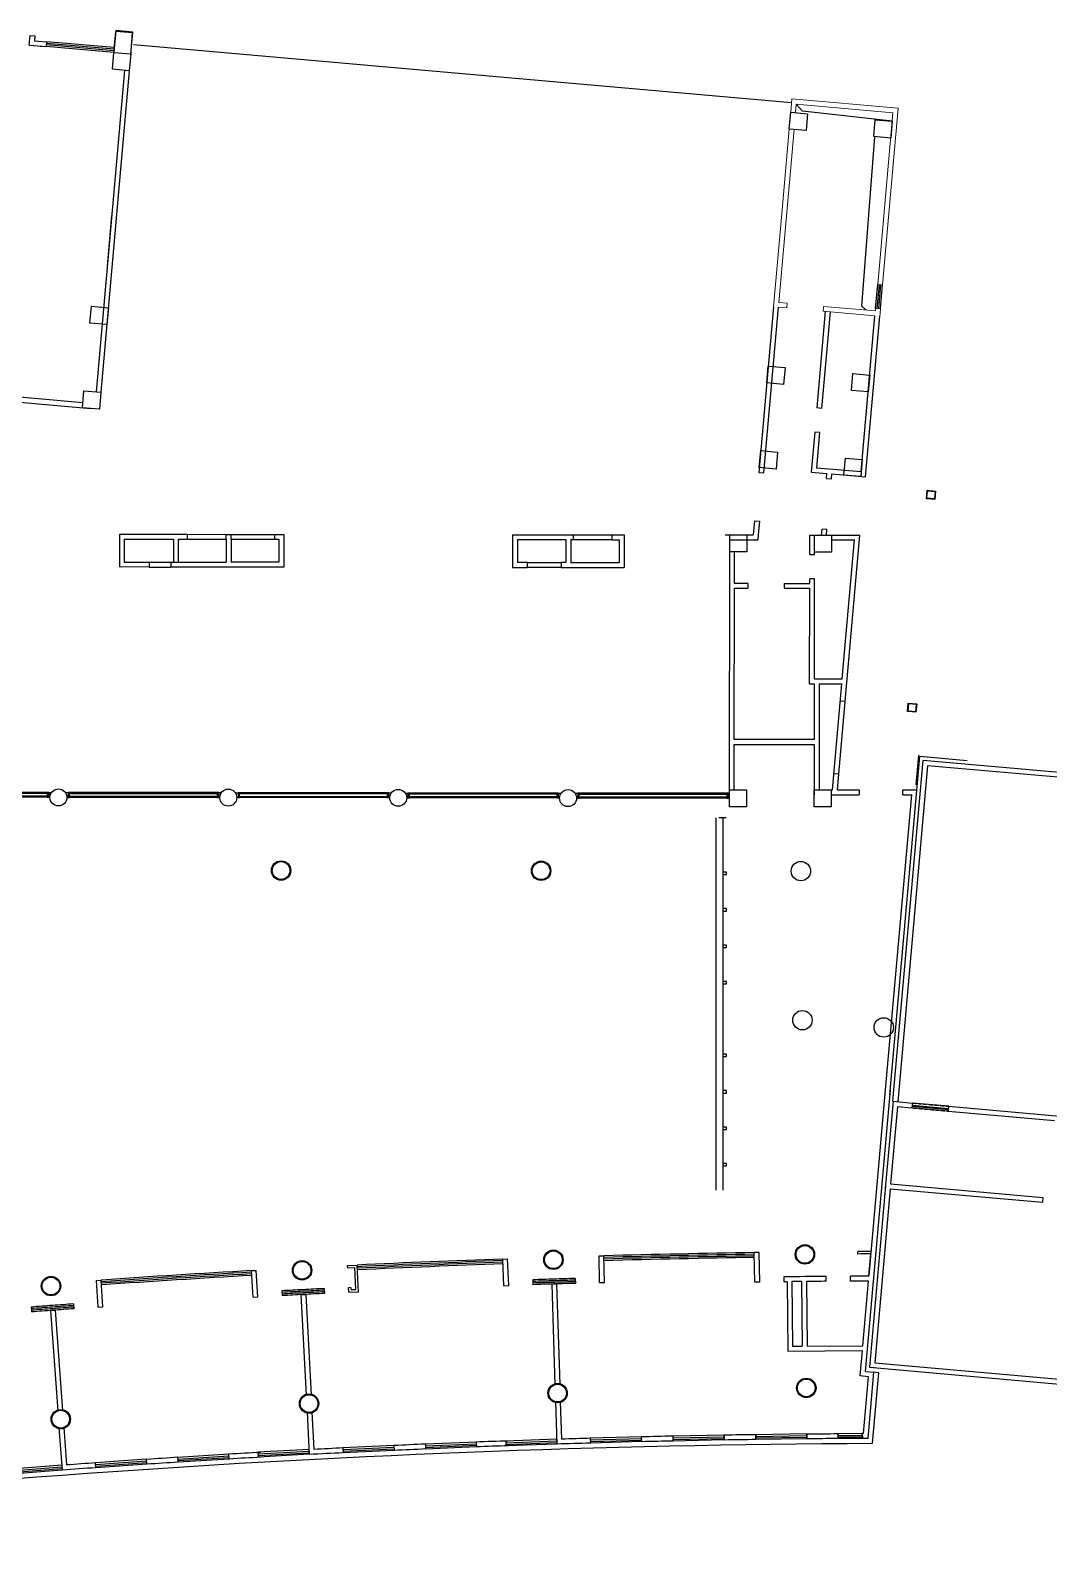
# Model space of a CAD drawing. Header units: millimetres. Extents: x -28081 to 142643, y -11740 to 128443.
# Drawn here: x 32659 to 74601, y -4922 to 58202 of the extents above; entities that cross this region are included whole.
import ezdxf

# ---------------------------------------------------------------- set-up
doc = ezdxf.new("R2010")
doc.units = ezdxf.units.MM
doc.header["$LTSCALE"] = 10
doc.linetypes.add('E1-RV-5F$0$DASH', pattern=[0.35, 0.25, -0.1])
for name, color, linetype in [('A—墙体', 7, 'Continuous'), ('A—门窗', 135, 'Continuous'), ('E1-RI-5F$0$A-GLAZ-CWMG', 3, 'Continuous'), ('E1-RI-5F$0$A-WALL', 7, 'Continuous')]:
    doc.layers.add(name, color=color, linetype=linetype)
doc.layers.add('E1-RV-5F$0$$2$A-WALL', color=7, linetype='Continuous', lineweight=5)
doc.layers.get('0').off()
doc.layers.get('E1-RI-5F$0$A-GLAZ-CWMG').off()

# ---------------------------------------------------------------- blocks, each defined once
blk = doc.blocks.new('E1-RI-5F$0$WAGEA')
at = {"layer": 'A—门窗'}
for p, q in [((11736213, -6180108), (11736153, -6180108)), ((11736153, -6180108), (11736153, -6180308)), ((11736153, -6180308), (11736213, -6180308)), ((11736213, -6180308), (11736213, -6180108)), ((11742293, -6180108), (11736213, -6180108)), ((11736213, -6180138), (11742293, -6180138)), ((11736213, -6180144), (11742293, -6180144)), ((11742293, -6180269), (11736213, -6180269)), ((11736213, -6180269), (11736213, -6180278)), ((11736213, -6180278), (11742293, -6180278)), ((11736213, -6180290), (11742293, -6180290)), ((11742293, -6180308), (11736213, -6180308)), ((11742293, -6180278), (11742293, -6180269))]:
    blk.add_line(p, q, dxfattribs=at)
at = {"layer": 'A—门窗', "extrusion": (0, 0, -1)}
for p, q in [((11742353, -6180108), (11742293, -6180108)), ((11742293, -6180108), (11742293, -6180308)), ((11742293, -6180308), (11742353, -6180308)), ((11742353, -6180308), (11742353, -6180108))]:
    blk.add_line(p, q, dxfattribs=at)
blk = doc.blocks.new('E1-RI-5F$0$gz3')
at = {"layer": 'A—墙体'}
blk.add_lwpolyline([(-175, 175), (175, 175), (175, -175), (-175, -175), (-175, 175)], dxfattribs=at)
blk.add_lwpolyline([(-155, 155), (155, 155), (155, -155), (-155, -155)], close=True, dxfattribs=at)
blk = doc.blocks.new('E1-RI-5F$0$$TCHSYS$WIN2D')
for p, q in [((-0.5, 0.5), (0.5, 0.5)), ((-0.5, 0.5), (-0.5, -0.5)), ((0.5, 0.5), (0.5, -0.5)), ((0.5, 0.167), (-0.5, 0.167)), ((0.5, -0.167), (-0.5, -0.167)), ((-0.5, -0.5), (0.5, -0.5))]:
    blk.add_line(p, q)
blk = doc.blocks.new('E-COLS-F5')
at = {"layer": 'A—墙体'}
for points in [[(11745003, -6149639), (11745701, -6149701), (11745639, -6150398), (11744942, -6150336)], [(11772895, -6152105), (11773592, -6152166), (11773530, -6152864), (11772833, -6152802)], [(11776381, -6152413), (11777078, -6152475), (11777017, -6153172), (11776319, -6153110)], [(11744079, -6160098), (11744776, -6160160), (11744714, -6160857), (11744017, -6160796)], [(11771970, -6162564), (11772667, -6162626), (11772605, -6163323), (11771908, -6163261)], [(11775456, -6162872), (11776154, -6162934), (11776092, -6163631), (11775395, -6163570)], [(11743770, -6163585), (11744468, -6163646), (11744406, -6164344), (11743709, -6164282)], [(11771662, -6166050), (11772359, -6166112), (11772297, -6166809), (11771600, -6166748)], [(11775148, -6166359), (11775845, -6166420), (11775784, -6167118), (11775086, -6167056)], [(11770383, -6169526), (11771083, -6169526), (11771082, -6170226), (11770382, -6170226)], [(11773882, -6169530), (11774582, -6169531), (11774582, -6170231), (11773882, -6170230)], [(11770370, -6180026), (11771070, -6180026), (11771070, -6180726), (11770370, -6180726)], [(11773870, -6180030), (11774570, -6180031), (11774569, -6180731), (11773869, -6180730)]]:
    blk.add_lwpolyline(points, close=True, dxfattribs=at)
for centre, radius in [((11742720, -6180343), 350), ((11749720, -6180351), 350), ((11756720, -6180359), 350), ((11763720, -6180368), 350), ((11751894, -6183354), 400), ((11751894, -6183354), 365), ((11762612, -6183366), 400), ((11762612, -6183366), 365), ((11773315, -6183379), 400), ((11773380, -6189523), 400), ((11776730, -6189820), 400), ((11763117, -6199394), 400), ((11763117, -6199394), 365), ((11773481, -6199176), 400), ((11773481, -6199176), 365), ((11752759, -6199829), 400), ((11752759, -6199829), 365), ((11742412, -6200480), 400), ((11742412, -6200480), 365), ((11773539, -6204676), 400), ((11773539, -6204676), 365), ((11753047, -6205321), 400), ((11753047, -6205321), 365), ((11763289, -6204891), 400), ((11763289, -6204891), 365), ((11742816, -6205965), 400), ((11742816, -6205965), 365)]:
    blk.add_circle(centre, radius, dxfattribs=at)

msp = doc.modelspace()

# ---------------------------------------------------------------- linework, layer by layer
at = {"layer": 'A—墙体'}
for p, q in [((36725, 56546), (35554, 43298)), ((36526, 56564), (35795, 48296)), ((35998, 50587), (35813, 48495)), ((35795, 48296), (35355, 43315)), ((63273, 46826), (62669, 39997)), ((63471, 46803), (62868, 39980)), ((65406, 46635), (65059, 42651)), ((65606, 46617), (65258, 42634)), ((66888, 40027), (67456, 46450)), ((67069, 39810), (67655, 46432)), ((28520, 43218), (35144, 42631)), ((34813, 42861), (28537, 43417)), ((34795, 42662), (34813, 42861)), ((65258, 42634), (65059, 42651)), ((64972, 41655), (64828, 40005)), ((65171, 41638), (64972, 41655)), ((65171, 41638), (65045, 40187)), ((62669, 39997), (62868, 39980)), ((64828, 40005), (65476, 39949)), ((65045, 40187), (66888, 40027)), ((65458, 39750), (65476, 39949)), ((65657, 39732), (65675, 39932)), ((65675, 39932), (67069, 39810)), ((65458, 39750), (65657, 39732)), ((62492, 38005), (62438, 37419)), ((62492, 38005), (62692, 37987)), ((62692, 37987), (62639, 37419)), ((36319, 37448), (36317, 36098)), ((36319, 37448), (39119, 37445)), ((36519, 37248), (36517, 36298)), ((36519, 37248), (38544, 37246)), ((38544, 37246), (38543, 36296)), ((38744, 37245), (38743, 36295)), ((38744, 37245), (39119, 37245)), ((39119, 37245), (39119, 37445)), ((39119, 37445), (40719, 37443)), ((39119, 37245), (40719, 37243)), ((40719, 37243), (40717, 36293)), ((40719, 37243), (40719, 37443)), ((40719, 37443), (40819, 37443)), ((40819, 37443), (40919, 37443)), ((40919, 37243), (40918, 36293)), ((40919, 37243), (40919, 37443)), ((40919, 37443), (42719, 37441)), ((40919, 37243), (42719, 37241)), ((42719, 37241), (42719, 37441)), ((42719, 37441), (43094, 37440)), ((43094, 37440), (43093, 36090)), ((52519, 37429), (52517, 36079)), ((52519, 37429), (55016, 37426)), ((55016, 37426), (55016, 37226)), ((55016, 37426), (56616, 37425)), ((56616, 37424), (56616, 37224)), ((56616, 37424), (57116, 37424)), ((57116, 37424), (57118, 36074)), ((61286, 37419), (62438, 37419)), ((62639, 37419), (62621, 37219)), ((62668, 37733), (62669, 37733)), ((64768, 36615), (64769, 37415)), ((64771, 37415), (66828, 37412)), ((65251, 37414), (65273, 37658)), ((65472, 37641), (65273, 37658)), ((65452, 37414), (65472, 37641)), ((66225, 30552), (66828, 37412)), ((42719, 37241), (42894, 37240)), ((42894, 37240), (42893, 36291)), ((52719, 37229), (52717, 36279)), ((52719, 37229), (54719, 37227)), ((54719, 37227), (54717, 36277)), ((54919, 37226), (54917, 36276)), ((54919, 37226), (55016, 37226)), ((55016, 37226), (56616, 37225)), ((56616, 37224), (56916, 37224)), ((56916, 37224), (56917, 36274)), ((61485, 37219), (62621, 37219)), ((64768, 36615), (64968, 36614)), ((64968, 36614), (64969, 37114)), ((65669, 37214), (66610, 37212)), ((66107, 31489), (66610, 37212)), ((37543, 36097), (36317, 36098)), ((36517, 36298), (40717, 36293)), ((37543, 36296), (37543, 36097)), ((37543, 36097), (38443, 36097)), ((38443, 36296), (38443, 36096)), ((43093, 36090), (38443, 36096)), ((38493, 36296), (40718, 36293)), ((42893, 36291), (40918, 36293)), ((52517, 36079), (53117, 36078)), ((53117, 36278), (52717, 36279)), ((53117, 36278), (54517, 36277)), ((53117, 36278), (53117, 36078)), ((54517, 36077), (53117, 36078)), ((54717, 36277), (54517, 36277)), ((54517, 36277), (54517, 36077)), ((54517, 36077), (57118, 36074)), ((56892, 36274), (54917, 36276)), ((56893, 36274), (54918, 36276)), ((62217, 35419), (62217, 35219)), ((63717, 35419), (64767, 35419)), ((63717, 35419), (63717, 35219)), ((64767, 35419), (64767, 35614)), ((64967, 35614), (64767, 35614)), ((64962, 31489), (64967, 35614)), ((63717, 35219), (64766, 35219)), ((64762, 31289), (64766, 35219)), ((64762, 31289), (64956, 31289)), ((64956, 31289), (64956, 28989)), ((64962, 31489), (66107, 31489)), ((65156, 31289), (66090, 31289)), ((65156, 31289), (65156, 26914)), ((65705, 26914), (66089, 31289)), ((65963, 27563), (66225, 30552)), ((66227, 30552), (66026, 30569)), ((64956, 28789), (64956, 26714)), ((68072, 14350), (69308, 28286)), ((68198, 14078), (69444, 28123)), ((69626, 27906), (68398, 14061)), ((71250, 28114), (69308, 28286)), ((75520, 27584), (69444, 28123)), ((75303, 27403), (69626, 27906)), ((65963, 27563), (65762, 27581)), ((65906, 26914), (65963, 27567)), ((33406, 26809), (33525, 26809)), ((33406, 26809), (33406, 26609)), ((33406, 26609), (33456, 26609)), ((34093, 26801), (34206, 26801)), ((34206, 26601), (34156, 26601)), ((34206, 26801), (34206, 26601)), ((40406, 26801), (40525, 26801)), ((40406, 26801), (40406, 26601)), ((40406, 26601), (40456, 26601)), ((41093, 26793), (41206, 26793)), ((41206, 26593), (41156, 26593)), ((41206, 26793), (41206, 26593)), ((47406, 26793), (47525, 26793)), ((47406, 26793), (47406, 26593)), ((47406, 26593), (47456, 26593)), ((48093, 26784), (48206, 26784)), ((48206, 26584), (48156, 26584)), ((48206, 26784), (48206, 26584)), ((54406, 26784), (54525, 26784)), ((54406, 26784), (54406, 26584)), ((54406, 26584), (54456, 26584)), ((55093, 26776), (55206, 26776)), ((55206, 26576), (55156, 26576)), ((55206, 26776), (55206, 26576)), ((61406, 26776), (61457, 26776)), ((61406, 26776), (61406, 26576)), ((61406, 26576), (61456, 26576)), ((65656, 26914), (65705, 26914)), ((65657, 26714), (66806, 26714)), ((65906, 26914), (66806, 26914)), ((66806, 26914), (66806, 26714)), ((67890, 14558), (68968, 26714)), ((68606, 26914), (69186, 26914)), ((68606, 26714), (68606, 26914)), ((68606, 26714), (68968, 26714)), ((67061, 2944), (68089, 14540)), ((67211, 6901), (67890, 14558)), ((68199, 14078), (67881, 10492)), ((68199, 14078), (67881, 10492)), ((68199, 14078), (68996, 14008)), ((68199, 14078), (68996, 14008)), ((68996, 14008), (68978, 13808)), ((68996, 14008), (68978, 13808)), ((68380, 13861), (68098, 10674)), ((68380, 13861), (68098, 10674)), ((68380, 13861), (68978, 13808)), ((68380, 13861), (68978, 13808)), ((70490, 13875), (70472, 13676)), ((70490, 13875), (70472, 13676)), ((70472, 13676), (74855, 13287)), ((70472, 13676), (74855, 13287)), ((70490, 13875), (76466, 13345)), ((70490, 13875), (76466, 13345)), ((67889, 10592), (67227, 3121)), ((68080, 10475), (67444, 3303)), ((68080, 10475), (74356, 9918)), ((68080, 10475), (74356, 9918)), ((68098, 10674), (74373, 10117)), ((68098, 10674), (74373, 10117)), ((74373, 10117), (74356, 9918)), ((74373, 10117), (74356, 9918)), ((52116, 7580), (52316, 7587)), ((52163, 6481), (52116, 7580)), ((52362, 6488), (52316, 7587)), ((56084, 7706), (56284, 7711)), ((56107, 6606), (56084, 7706)), ((56307, 6612), (56284, 7711)), ((62508, 6629), (62482, 7841)), ((62708, 6632), (62682, 7844)), ((66747, 7786), (66747, 7886)), ((67208, 6872), (67290, 7789)), ((67211, 6901), (67290, 7789)), ((41759, 7102), (41958, 7113)), ((41827, 6004), (41759, 7102)), ((42027, 6015), (41958, 7113)), ((45722, 7311), (46122, 7330)), ((45725, 7212), (45722, 7311)), ((45727, 7211), (46026, 7225)), ((46064, 6325), (46026, 7225)), ((46168, 6231), (46122, 7330)), ((35371, 6698), (35571, 6712)), ((35440, 5600), (35371, 6698)), ((35640, 5614), (35571, 6712)), ((45760, 6411), (45859, 6416)), ((45770, 6212), (45760, 6411)), ((45865, 6317), (45859, 6416)), ((45865, 6317), (46064, 6325)), ((52163, 6481), (52362, 6488)), ((54135, 6547), (54265, 2401)), ((54334, 6554), (54465, 2407)), ((56107, 6606), (56307, 6612)), ((63702, 6844), (63705, 6644)), ((63830, 6646), (63860, 3781)), ((64030, 6648), (64058, 3983)), ((64430, 6652), (64458, 3986)), ((64630, 6654), (64658, 3987)), ((65447, 6662), (65447, 6861)), ((66447, 6668), (66447, 6868)), ((66954, 4005), (67191, 6672)), ((41827, 6004), (42027, 6015)), ((43798, 6112), (44015, 1968)), ((43997, 6122), (44215, 1979)), ((45770, 6212), (46168, 6231)), ((33472, 5459), (33776, 1321)), ((33672, 5474), (33976, 1336)), ((35440, 5600), (35640, 5614)), ((63860, 3781), (66936, 3805)), ((64058, 3983), (64458, 3986)), ((64658, 3987), (66954, 4005)), ((66844, 2763), (66936, 3805)), ((67444, 3303), (96580, 719)), ((67193, 2731), (66844, 2763, 0)), ((66985, 387), (67193, 2731)), ((67061, 2944), (67410, 2912)), ((67168, 188), (67410, 2912)), ((67227, 3121), (96363, 538)), ((67227, 3121), (67426, 3104)), ((44052, 1267), (44143, -478)), ((44251, 1278), (44333, -268)), ((54287, 1699), (54342, -49)), ((54487, 1705), (54536, 158)), ((34027, 636), (34140, -908)), ((33828, 622), (33956, -1122)), ((51026, 35), (51036, -164)), ((52236, 76), (52243, -124)), ((55742, -6), (55735, 194)), ((57841, 50), (57835, 249)), ((59139, 78), (59134, 280)), ((61234, 321), (61237, 121)), ((62545, 341), (62548, 141)), ((64644, 369), (64646, 168)), ((65936, 180), (65934, 387)), ((66934, 387), (66936, 187)), ((38743, -795), (38730, -593)), ((42047, -586), (42036, -386)), ((45531, -207), (45541, -407)), ((47629, -107), (47639, -307)), ((48927, -50), (48938, -250)), ((35352, -1021), (35337, -821)), ((37447, -877), (37433, -678))]:
    msp.add_line(p, q, dxfattribs=at)
at = {"layer": 'A—墙体', "linetype": 'E1-RV-5F$0$DASH'}
for p, q in [((68996, 14008), (70490, 13875)), ((68996, 14008), (70490, 13875)), ((68978, 13808), (70472, 13676)), ((68978, 13808), (70472, 13676))]:
    msp.add_line(p, q, dxfattribs=at)
at = {"layer": 'A—墙体'}
for points in [[(61457, 26919), (61468, 36719)], [(62217, 35419), (61667, 35419), (61668, 36718)], [(64956, 28989), (61659, 28989), (61667, 35219), (62217, 35219)], [(61657, 26918), (61659, 28789), (64956, 28789)], [(54135, 6547), (54334, 6554)], [(43798, 6112), (43997, 6122)], [(33472, 5459), (33672, 5474)]]:
    msp.add_lwpolyline(points, dxfattribs=at)
for centre, radius, start, end in [((69776, -487205), 495100, 90.82091, 90.84405), ((69775, -487205), 495100, 90.28663, 90.35047), ((69775, -487205), 495000, 90.28772, 90.35054), ((69402, -483976), 490653, 90.78172, 90.80507), ((69402, -483976), 490853, 90.46166, 90.66528), ((69402, -483976), 490653, 90.6507, 90.6653), ((69402, -483976), 490653, 90.58063, 90.62734), ((69402, -483976), 490653, 90.46184, 90.55728), ((69402, -483976), 490853, 90.25604, 90.34493), ((69402, -483976), 490653, 90.25822, 90.34506), ((54170, -74592), 74694, 91.40737, 92.41271), ((69738, -486690), 487085, 91.64733, 91.78849), ((69738, -486690), 487085, 91.24738, 91.40031), ((63934, -246831), 246956, 91.11268, 91.41384), ((64055, -167154), 167499, 90.51652, 90.96488), ((64053, -167004), 167148, 90.51593, 90.96509), ((55686, 694965), 694654, 270.738902, 270.845314), ((69738, -486690), 486885, 90.59898, 90.59915), ((69738, -486690), 486885, 90.44738, 90.59898), ((68205, -255047), 255437, 90.27366, 90.28496), ((69268, -415108), 415301, 90.28973, 90.32173), ((69738, -486690), 487085, 93.64992, 93.80285), ((45932, -81780), 81476, 92.67114, 93.59322), ((45916, -81468), 80964, 92.66874, 93.59433), ((69738, -486690), 486885, 92.84854, 93.01329), ((69738, -486690), 487085, 92.8486, 92.98976), ((69738, -486690), 487085, 92.44865, 92.60158), ((69738, -486690), 486885, 92.44843, 92.60141), ((54162, -74306), 74208, 91.40466, 92.414), ((69738, -486690), 486885, 91.64727, 91.81202), ((69738, -486690), 486885, 94.04981, 94.21456), ((69738, -486690), 487085, 94.04987, 94.19103), ((45357, -116148), 115542, 93.28188, 93.92561)]:
    msp.add_arc(centre, radius, start, end, dxfattribs=at)
at = {"layer": 'A—门窗'}
for p, q in [((36090, 57305), (33301, 57545)), ((36096, 57371), (33307, 57612)), ((36102, 57438), (33313, 57678)), ((36107, 57504), (33318, 57744)), ((36902, 57635), (64016, 55238)), ((67482, 46749), (67570, 47746)), ((67482, 46749), (67570, 47746)), ((67549, 46744), (67637, 47740)), ((67549, 46744), (67637, 47740)), ((67615, 46738), (67703, 47734)), ((67615, 46738), (67703, 47734)), ((67681, 46732), (67769, 47728)), ((67681, 46732), (67769, 47728)), ((69154, 27114), (69263, 28340)), ((60891, 25765), (60891, 10418)), ((61327, 25765), (61027, 25765)), ((61191, 25765), (61191, 10423)), ((44761, 6362), (44771, 6162)), ((53354, 6722), (53360, 6522)), ((55103, 6777), (55109, 6577)), ((34430, 5730), (34444, 5530)), ((43013, 6270), (43024, 6070)), ((32679, 5601), (32694, 5401)), ((66934, 388), (65934, 380)), ((65934, 380), (65936, 180)), ((65935, 313), (66935, 321)), ((65936, 247), (66935, 255)), ((66936, 188), (65936, 180)), ((66934, 388), (66936, 188)), ((66936, 188), (66934, 388))]:
    msp.add_line(p, q, dxfattribs=at)
at = {"layer": 'A—门窗', "extrusion": (0, 0, -1)}
for p, q in [((61341, 23519), (61191, 23519)), ((61191, 23419), (61341, 23419)), ((61341, 23419), (61341, 23519)), ((61341, 22019), (61191, 22019)), ((61191, 21919), (61341, 21919)), ((61341, 21919), (61341, 22019)), ((61341, 20519), (61191, 20519)), ((61191, 20419), (61341, 20419)), ((61341, 20419), (61341, 20519)), ((61341, 19019), (61191, 19019)), ((61341, 18919), (61341, 19019)), ((61191, 18919), (61341, 18919)), ((61341, 16019), (61191, 16019)), ((61191, 15919), (61341, 15919)), ((61341, 15919), (61341, 16019)), ((61341, 14519), (61191, 14519)), ((61341, 14419), (61341, 14519)), ((61191, 14419), (61341, 14419)), ((61341, 13019), (61191, 13019)), ((61191, 12919), (61341, 12919)), ((61341, 12919), (61341, 13019)), ((61341, 11519), (61191, 11519)), ((61191, 11419), (61341, 11419)), ((61341, 11419), (61341, 11519))]:
    msp.add_line(p, q, dxfattribs=at)
at = {"layer": 'A—门窗'}
for points in [[(68165, 54469), (64471, 54889), (64211, 55170)], [(67075, 46690), (66920, 46853), (67456, 53829)], [(67075, 46690), (66920, 46853), (67456, 53829)], [(70486, 13774), (68987, 13907)], [(70495, 13874), (68996, 14007)], [(70478, 13675), (68978, 13808)], [(70482, 13726), (68983, 13859)]]:
    msp.add_lwpolyline(points, dxfattribs=at)
msp.add_lwpolyline([(606, -4315), (735, -4922, -0.034352), (67351, -11), (67609, 2895), (67409, 2912)], format="xyb", dxfattribs=at)
for radius, start, end in [(495100, 92.04405, 92.73841), (495100, 90.84405, 91.56156), (495033, 90.84401, 91.56161), (494967, 90.84396, 91.56165), (494900, 90.84391, 91.5617), (495100, 93.24401, 93.96152), (495033, 93.24397, 93.96157), (494967, 93.24392, 93.96162), (495033, 92.04401, 92.73846), (494967, 92.04396, 92.7385), (494900, 92.04391, 92.73855), (494900, 93.24388, 93.96167), (494200, 93.00281, 93.10425), (494200, 92.90136, 93.00281), (494200, 91.8028, 91.90425), (494133, 91.8028, 91.90425), (494067, 91.8028, 91.90425), (494000, 91.8028, 91.90425), (494200, 91.70136, 91.8028), (494133, 91.70136, 91.8028), (494067, 91.70136, 91.8028), (494000, 91.70136, 91.8028), (494200, 94.10136, 94.20281), (494133, 93.00281, 93.10425), (494067, 93.00281, 93.10425), (494000, 93.00281, 93.10425), (494133, 92.90136, 93.00281), (494067, 92.90136, 93.00281), (494000, 92.90136, 93.00281), (494200, 94.20281, 94.30488), (494133, 94.20281, 94.30488), (494067, 94.20281, 94.30488), (494000, 94.20281, 94.30488), (494133, 94.10136, 94.20281), (494067, 94.10136, 94.20281), (494000, 94.10136, 94.20281)]:
    msp.add_arc((69776, -487205), radius, start, end, dxfattribs=at)
at = {"layer": 'E1-RI-5F$0$A-WALL'}
for p, q in [((36088, 57273), (36165, 58170)), ((36862, 58110), (36165, 58170)), ((36783, 57188), (36862, 58110)), ((32604, 57605), (33301, 57545)), ((33052, 57567), (33301, 57545))]:
    msp.add_line(p, q, dxfattribs=at)
for points in [[(36787, 57245), (36864, 58142), (36167, 58202), (36090, 57305)], [(32604, 57605), (32638, 58004), (32837, 57987), (32820, 57787), (33318, 57744), (33301, 57545)]]:
    msp.add_lwpolyline(points, dxfattribs=at)
at = {"layer": 'E1-RV-5F$0$$2$A-WALL'}
for p, q in [((64029, 55387), (63981, 54839)), ((64029, 55387), (63981, 54839)), ((64029, 55387), (68412, 55000)), ((64029, 55387), (68412, 55000)), ((64211, 55170), (64180, 54822)), ((64211, 55170), (64180, 54822)), ((64211, 55170), (68195, 54818)), ((64211, 55170), (68195, 54818)), ((67769, 47728), (68412, 55000)), ((67769, 47728), (68412, 55000)), ((67570, 47746), (68195, 54818)), ((67570, 47746), (68195, 54818)), ((64119, 54124), (63489, 47002)), ((64119, 54124), (63489, 47002)), ((63919, 54142), (63598, 50506)), ((63919, 54142), (63598, 50506)), ((63598, 50506), (63273, 46826)), ((63598, 50506), (63273, 46826)), ((67570, 47746), (67769, 47728)), ((67570, 47746), (67769, 47728)), ((63471, 46803), (63820, 46772)), ((63471, 46803), (63820, 46772)), ((63489, 47002), (63838, 46971)), ((63489, 47002), (63838, 46971)), ((63838, 46971), (63820, 46772)), ((63838, 46971), (63820, 46772)), ((65332, 46839), (65314, 46640)), ((65332, 46839), (65314, 46640)), ((65332, 46839), (67473, 46650)), ((65332, 46839), (67473, 46650)), ((67473, 46650), (67482, 46749)), ((67473, 46650), (67482, 46749)), ((67482, 46749), (67681, 46732)), ((67482, 46749), (67681, 46732)), ((67653, 46408), (67681, 46732)), ((67653, 46408), (67681, 46732)), ((65314, 46640), (67456, 46451)), ((65314, 46640), (67456, 46451))]:
    msp.add_line(p, q, dxfattribs=at)

# ---------------------------------------------------------------- block references
at = {"layer": 'A—墙体'}
msp.add_blockref('E-COLS-F5', (-11708914, 6206944), dxfattribs=at)
at = {"layer": 'A—墙体', "rotation": 354.932228864047}
for p in [(69763, 39069), (68985, 30303)]:
    msp.add_blockref('E1-RI-5F$0$gz3', p, dxfattribs=at)
at = {"layer": 'A—门窗'}
msp.add_blockref('E1-RI-5F$0$WAGEA', (-11680947, 6206884), dxfattribs=at)
at = {"layer": 'A—门窗', "yscale": 200}
for p, xscale, zscale, rotation in [((49981, -108), -2100.000000000493, 2100, 2.400886183111747), ((53289, 13), -2100.000000000727, 2100, 2.04468162370464), ((56788, 124), 2099.999999999333, 2099.999999999333, 181.5558202144713), ((60186, 200), 2099.999999999251, 2099.999999999251, 181.1996159351508), ((63596, 254), 2099.999999999073, 2099.999999999073, 180.8434116558561), ((39784, -630), 2100.000000000948, 2100.000000000948, 183.6021592862903), ((43090, -427), 2100.000000000367, 2100.000000000367, 183.2459535793592), ((46585, -256), -2099.999999999995, 2100, 2.757090742495993), ((32902, -1102), -2100.000000000481, 2100, 4.4475253001682), ((36392, -847), 2099.999999999845, 2099.999999999845, 183.9583649932276)]:
    msp.add_blockref('E1-RI-5F$0$$TCHSYS$WIN2D', p, dxfattribs=dict(at, xscale=xscale, zscale=zscale, rotation=rotation))
at = {"layer": 'E1-RI-5F$0$A-GLAZ-CWMG'}
for p in [(-11708947, 6206917), (-11701947, 6206909), (-11694947, 6206901), (-11687947, 6206892)]:
    msp.add_blockref('E1-RI-5F$0$WAGEA', p, dxfattribs=at)

doc.saveas('drawing.dxf')
